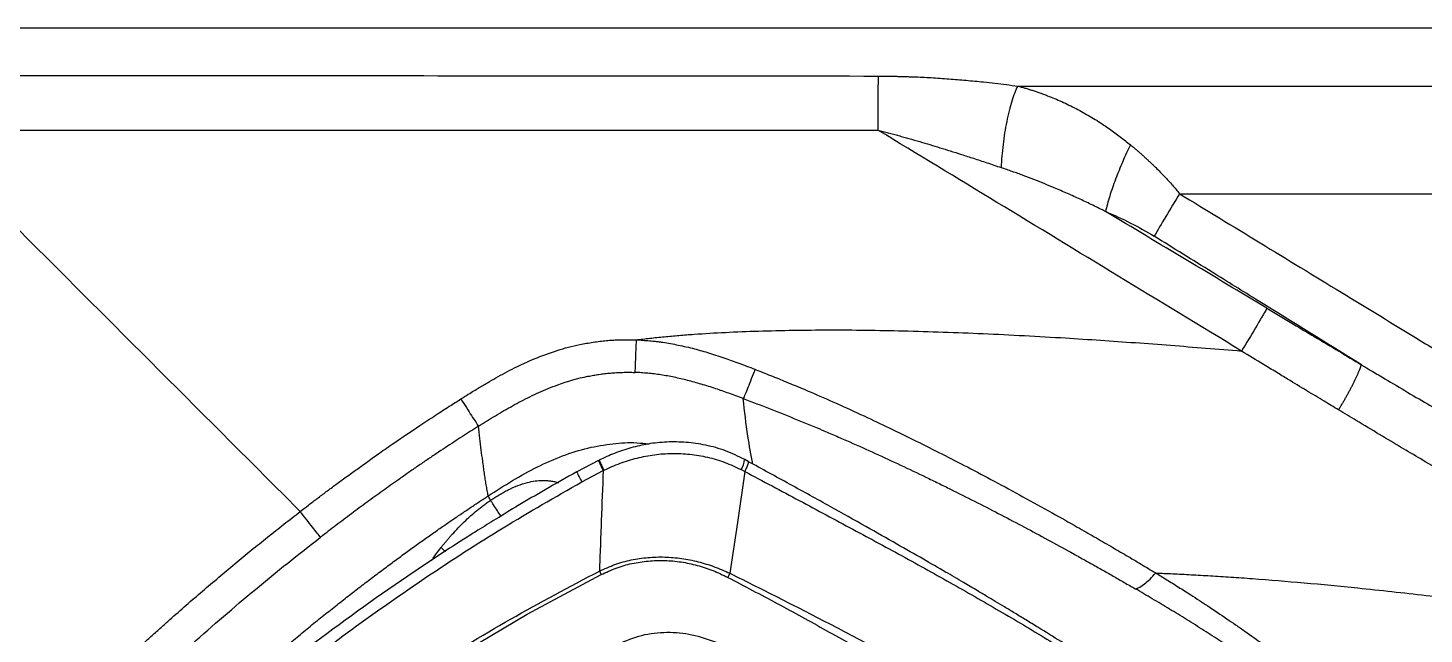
# Model space of a CAD drawing. Extents: x 0 to 84, y -21 to 126.
# Drawn here: x 8.49 to 18.97, y 70.5 to 75.05 of the extents above; entities that cross this region are included whole.
import ezdxf

# ---------------------------------------------------------------- set-up
doc = ezdxf.new("R2010")
doc.units = 0
doc.header["$MEASUREMENT"] = 0
doc.layers.add('1', color=4, linetype='Continuous')

# ---------------------------------------------------------------- blocks, each defined once
blk = doc.blocks.new('PRODIGY')
at = {"layer": '1', "color": 3, "linetype": 'Continuous', "lineweight": 25}
for p, q in [((6.248, 75.05), (39.402, 75.05)), ((15.921, 74.614), (39.001, 74.614)), ((17.136, 73.806), (38.818, 73.806)), ((12.775, 71.805), (12.611, 71.719)), ((13.897, 71.798), (13.872, 71.812)), ((12.649, 71.644), (12.81, 71.729)), ((13.846, 71.736), (13.872, 71.722)), ((11.593, 71.151), (11.626, 71.12)), ((12.781, 70.975), (12.795, 70.949)), ((13.761, 70.959), (13.745, 70.928))]:
    blk.add_line(p, q, dxfattribs=at)
at = {"layer": '1', "color": 3, "linetype": 'Continuous', "lineweight": 25, "flags": 128}
for points in [[(12.781, 71.807), (12.78, 71.808), (12.78, 71.807)], [(12.613, 71.719), (12.611, 71.72), (12.611, 71.719)], [(13.872, 71.722), (13.817, 71.34), (13.761, 70.959)], [(11.696, 70.33), (12.239, 70.651), (12.795, 70.949)]]:
    blk.add_lwpolyline(points, dxfattribs=at)
at = {"layer": '1', "color": 3, "linetype": 'Continuous', "lineweight": 25}
for centre, radius, start, end in [((13.541, 72.111), 0.819, 201.7831, 207.6512), ((13.716, 71.823), 0.156, 326.2341, 355.9469), ((13.352, 72.041), 0.807, 203.49, 209.4407)]:
    blk.add_arc(centre, radius, start, end, dxfattribs=at)
for points, knots in [([(7.676, 74.694), (8.939, 74.693), (11.337, 74.692), (13.736, 74.69), (14.873, 74.689)], [0, 0, 0, 0, 0.526167, 1, 1, 1, 1]), ([(14.873, 74.689), (14.873, 74.668), (14.873, 74.642), (14.872, 74.584), (14.872, 74.552), (14.872, 74.481), (14.872, 74.444), (14.872, 74.365), (14.872, 74.324), (14.872, 74.283)], [0, 0, 0, 0, 0.25, 0.25, 0.5, 0.5, 0.75, 0.75, 1, 1, 1, 1]), ([(14.873, 74.689), (14.884, 74.689), (14.906, 74.689), (14.938, 74.688), (14.972, 74.688), (15.005, 74.687), (15.039, 74.686), (15.072, 74.685), (15.107, 74.684), (15.173, 74.682), (15.273, 74.677), (15.404, 74.668), (15.535, 74.657), (15.65, 74.646), (15.751, 74.635), (15.836, 74.625), (15.893, 74.617), (15.921, 74.614)], [0, 0, 0, 0, 0.0308087, 0.0618397, 0.0930962, 0.1245811, 0.1562976, 0.1882483, 0.2204363, 0.2528642, 0.376606, 0.5031871, 0.625811, 0.7520476, 0.8344931, 0.9171356, 1, 1, 1, 1]), ([(15.921, 74.614), (15.906, 74.584), (15.891, 74.546), (15.863, 74.455), (15.85, 74.403), (15.827, 74.292), (15.818, 74.233), (15.804, 74.116), (15.799, 74.057), (15.797, 74.002)], [0, 0, 0, 0, 0.25, 0.25, 0.5, 0.5, 0.75, 0.75, 1, 1, 1, 1]), ([(15.921, 74.614), (15.93, 74.611), (15.948, 74.606), (15.976, 74.599), (16.003, 74.59), (16.031, 74.582), (16.059, 74.572), (16.087, 74.563), (16.116, 74.552), (16.171, 74.532), (16.253, 74.497), (16.36, 74.446), (16.465, 74.387), (16.548, 74.335), (16.609, 74.293), (16.65, 74.264), (16.69, 74.234), (16.729, 74.204), (16.755, 74.183), (16.768, 74.173)], [0, 0, 0, 0, 0.0293118, 0.0590636, 0.0892611, 0.1199104, 0.1510172, 0.1825875, 0.2146272, 0.2471421, 0.3694746, 0.4963478, 0.6213402, 0.7472423, 0.7988103, 0.8498758, 0.9004333, 0.9504769, 1, 1, 1, 1]), ([(7.676, 74.282), (8.264, 74.282), (9.448, 74.282), (11.009, 74.283), (12.82, 74.283), (14.035, 74.283), (14.872, 74.283)], [0, 0, 0, 0, 0.2451601, 0.4935115, 0.6509115, 1, 1, 1, 1]), ([(10.536, 71.422), (10.061, 71.898), (9.585, 72.373), (8.632, 73.326), (8.154, 73.804), (7.676, 74.282)], [0, 0, 0, 0, 0.5, 0.5, 1, 1, 1, 1]), ([(14.872, 74.283), (14.885, 74.28), (14.911, 74.273), (14.95, 74.263), (14.989, 74.252), (15.027, 74.242), (15.066, 74.231), (15.119, 74.216), (15.21, 74.19), (15.313, 74.159), (15.417, 74.127), (15.501, 74.1), (15.593, 74.071), (15.692, 74.038), (15.761, 74.014), (15.797, 74.002)], [0, 0, 0, 0, 0.041444, 0.082928, 0.124443, 0.16598, 0.207534, 0.249099, 0.336443, 0.498963, 0.582261, 0.674017, 0.774245, 0.88292, 1, 1, 1, 1]), ([(17.601, 72.626), (17.292, 72.813), (16.681, 73.185), (15.771, 73.738), (15.17, 74.102), (14.872, 74.283)], [0, 0, 0, 0, 0.33931, 0.672636, 1, 1, 1, 1]), ([(16.768, 74.173), (16.748, 74.133), (16.728, 74.091), (16.691, 74.004), (16.672, 73.959), (16.639, 73.871), (16.624, 73.828), (16.599, 73.746), (16.588, 73.707), (16.58, 73.673)], [0, 0, 0, 0, 0.25, 0.25, 0.5, 0.5, 0.75, 0.75, 1, 1, 1, 1]), ([(16.768, 74.173), (16.775, 74.167), (16.789, 74.155), (16.81, 74.137), (16.83, 74.12), (16.85, 74.103), (16.869, 74.085), (16.888, 74.068), (16.906, 74.051), (16.924, 74.035), (16.941, 74.018), (16.963, 73.996), (16.991, 73.969), (17.022, 73.936), (17.053, 73.903), (17.082, 73.871), (17.11, 73.839), (17.127, 73.817), (17.136, 73.806)], [0, 0, 0, 0, 0.054603, 0.108118, 0.160539, 0.211864, 0.262087, 0.311206, 0.359216, 0.406117, 0.451905, 0.496578, 0.5859, 0.673062, 0.758057, 0.84088, 0.921527, 1, 1, 1, 1]), ([(16.58, 73.673), (16.577, 73.674), (16.57, 73.678), (16.554, 73.686), (16.525, 73.7), (16.469, 73.727), (16.39, 73.765), (16.294, 73.808), (16.204, 73.847), (16.12, 73.882), (16.042, 73.913), (15.962, 73.943), (15.88, 73.973), (15.825, 73.992), (15.797, 74.002)], [0, 0, 0, 0, 0.009084, 0.030844, 0.061717, 0.12355, 0.247549, 0.37068, 0.496745, 0.59294, 0.691352, 0.791994, 0.894874, 1, 1, 1, 1]), ([(8.636, 69.744), (8.29, 70.09), (7.944, 70.436), (7.25, 71.13), (6.903, 71.477), (6.208, 72.172), (5.86, 72.52), (5.163, 73.217), (4.815, 73.565), (4.466, 73.913)], [0, 0, 0, 0, 0.25, 0.25, 0.5, 0.5, 0.75, 0.75, 1, 1, 1, 1]), ([(17.136, 73.806), (17.101, 73.748), (17.065, 73.69), (17, 73.58), (16.97, 73.53), (16.946, 73.487)], [0, 0, 0, 0, 0.5, 0.5, 1, 1, 1, 1]), ([(17.136, 73.806), (17.338, 73.683), (17.742, 73.437), (18.344, 73.07), (18.85, 72.762), (19.244, 72.521), (19.654, 72.271), (20.147, 71.969), (20.658, 71.654), (21.058, 71.406), (21.368, 71.213), (21.66, 71.03), (21.849, 70.91), (21.941, 70.852)], [0, 0, 0, 0, 0.125636, 0.25168, 0.375119, 0.4406, 0.497176, 0.630815, 0.747997, 0.81639, 0.881188, 0.942391, 1, 1, 1, 1]), ([(16.58, 73.673), (16.644, 73.646), (16.707, 73.617), (16.83, 73.555), (16.889, 73.522), (16.946, 73.487)], [0, 0, 0, 0, 0.5, 0.5, 1, 1, 1, 1]), ([(18.502, 72.522), (18.244, 72.682), (17.87, 72.914), (17.351, 73.236), (17.091, 73.397), (16.946, 73.487)], [0, 0, 0, 0, 0.4979767, 0.7210861, 1, 1, 1, 1]), ([(17.792, 72.947), (17.858, 72.907), (17.977, 72.836), (18.157, 72.728), (18.327, 72.627), (18.445, 72.556), (18.502, 72.522)], [0, 0, 0, 0, 0.27974, 0.500482, 0.760531, 1, 1, 1, 1]), ([(13.057, 72.71), (13.074, 72.712), (13.109, 72.716), (13.161, 72.722), (13.214, 72.728), (13.268, 72.733), (13.323, 72.738), (13.379, 72.743), (13.435, 72.748), (13.551, 72.756), (13.731, 72.767), (14.068, 72.78), (14.513, 72.787), (15.075, 72.779), (15.669, 72.758), (16.162, 72.732), (16.542, 72.707), (16.805, 72.689), (17.069, 72.669), (17.334, 72.648), (17.512, 72.633), (17.601, 72.626)], [0, 0, 0, 0, 0.01141, 0.022991, 0.034743, 0.046667, 0.058763, 0.071031, 0.083472, 0.096087, 0.147969, 0.202284, 0.317941, 0.441211, 0.572995, 0.709185, 0.766592, 0.824367, 0.882521, 0.941062, 1, 1, 1, 1]), ([(11.742, 72.267), (11.76, 72.278), (11.793, 72.299), (11.836, 72.325), (11.884, 72.355), (11.939, 72.387), (12.029, 72.439), (12.122, 72.489), (12.218, 72.535), (12.324, 72.581), (12.462, 72.632), (12.61, 72.671), (12.734, 72.693), (12.816, 72.703), (12.879, 72.708), (12.923, 72.71), (12.968, 72.711), (13.012, 72.711), (13.042, 72.71), (13.057, 72.71)], [0, 0, 0, 0, 0.046286, 0.082284, 0.108009, 0.165801, 0.217358, 0.329244, 0.388711, 0.445237, 0.575369, 0.698902, 0.771231, 0.84275, 0.874101, 0.905482, 0.936913, 0.968413, 1, 1, 1, 1]), ([(13.057, 72.71), (13.056, 72.683), (13.055, 72.657), (13.053, 72.607), (13.052, 72.583), (13.051, 72.54), (13.05, 72.521), (13.049, 72.488), (13.048, 72.475), (13.048, 72.465)], [0, 0, 0, 0, 0.25, 0.25, 0.5, 0.5, 0.75, 0.75, 1, 1, 1, 1]), ([(13.057, 72.71), (13.065, 72.709), (13.082, 72.709), (13.107, 72.707), (13.132, 72.705), (13.157, 72.703), (13.182, 72.701), (13.207, 72.698), (13.233, 72.695), (13.288, 72.687), (13.376, 72.671), (13.492, 72.644), (13.612, 72.61), (13.708, 72.578), (13.786, 72.55), (13.838, 72.531), (13.892, 72.511), (13.928, 72.497), (13.949, 72.489)], [0, 0, 0, 0, 0.026897, 0.053948, 0.081139, 0.108456, 0.135887, 0.163424, 0.191061, 0.218793, 0.345531, 0.480442, 0.607256, 0.74883, 0.809814, 0.8771, 0.926437, 1, 1, 1, 1]), ([(18.329, 72.185), (18.293, 72.206), (18.214, 72.254), (18.086, 72.331), (17.967, 72.403), (17.859, 72.469), (17.743, 72.539), (17.656, 72.592), (17.601, 72.626)], [0, 0, 0, 0, 0.1486068, 0.3269058, 0.5249784, 0.6410542, 0.7719162, 1, 1, 1, 1]), ([(18.329, 72.185), (18.332, 72.188), (18.336, 72.196), (18.343, 72.207), (18.35, 72.218), (18.356, 72.229), (18.363, 72.24), (18.37, 72.252), (18.376, 72.263), (18.383, 72.274), (18.389, 72.286), (18.395, 72.297), (18.401, 72.308), (18.407, 72.319), (18.413, 72.33), (18.419, 72.341), (18.425, 72.352), (18.436, 72.374), (18.452, 72.407), (18.468, 72.441), (18.486, 72.481), (18.495, 72.504), (18.502, 72.522)], [0, 0, 0, 0, 0.03091, 0.061835, 0.092779, 0.123745, 0.154737, 0.185756, 0.216805, 0.247885, 0.278999, 0.310147, 0.34133, 0.372548, 0.403802, 0.43509, 0.466411, 0.497764, 0.623346, 0.749172, 0.813366, 1, 1, 1, 1]), ([(18.502, 72.522), (18.509, 72.518), (18.536, 72.502), (18.594, 72.467), (18.703, 72.403), (18.904, 72.283), (19.191, 72.114), (19.537, 71.91), (19.909, 71.692), (20.261, 71.485), (20.62, 71.275), (20.956, 71.077), (21.195, 70.937), (21.31, 70.87)], [0, 0, 0, 0, 0.007511, 0.028401, 0.062595, 0.123807, 0.244036, 0.369306, 0.49411, 0.640499, 0.745393, 0.877094, 1, 1, 1, 1]), ([(11.874, 72.062), (11.895, 72.075), (11.938, 72.102), (12.001, 72.141), (12.065, 72.179), (12.129, 72.215), (12.194, 72.25), (12.26, 72.284), (12.327, 72.315), (12.397, 72.345), (12.518, 72.392), (12.632, 72.425), (12.737, 72.444), (12.778, 72.451), (12.821, 72.457), (12.865, 72.461), (12.909, 72.464), (12.955, 72.466), (13.001, 72.467), (13.032, 72.466), (13.048, 72.465)], [0, 0, 0, 0, 0.059643, 0.118699, 0.177347, 0.235755, 0.294094, 0.352551, 0.411339, 0.470689, 0.533143, 0.719227, 0.752229, 0.7858, 0.819967, 0.854749, 0.890154, 0.926178, 0.962805, 1, 1, 1, 1]), ([(13.861, 72.269), (13.843, 72.276), (13.807, 72.289), (13.754, 72.309), (13.704, 72.326), (13.635, 72.35), (13.549, 72.377), (13.46, 72.402), (13.392, 72.418), (13.342, 72.429), (13.292, 72.439), (13.242, 72.447), (13.193, 72.454), (13.145, 72.459), (13.096, 72.463), (13.064, 72.465), (13.048, 72.465)], [0, 0, 0, 0, 0.070228, 0.136936, 0.20009, 0.259672, 0.396088, 0.525076, 0.58675, 0.647724, 0.708011, 0.76763, 0.826606, 0.88497, 0.942755, 1, 1, 1, 1]), ([(13.949, 72.489), (13.94, 72.464), (13.93, 72.44), (13.913, 72.394), (13.904, 72.372), (13.889, 72.333), (13.882, 72.316), (13.87, 72.288), (13.865, 72.277), (13.861, 72.269)], [0, 0, 0, 0, 0.25, 0.25, 0.5, 0.5, 0.75, 0.75, 1, 1, 1, 1]), ([(13.949, 72.489), (13.968, 72.481), (14.008, 72.466), (14.066, 72.442), (14.125, 72.419), (14.184, 72.394), (14.244, 72.37), (14.303, 72.345), (14.409, 72.3), (14.564, 72.232), (14.762, 72.142), (14.962, 72.047), (15.157, 71.952), (15.352, 71.854), (15.548, 71.754), (15.751, 71.647), (15.963, 71.532), (16.171, 71.417), (16.349, 71.317), (16.495, 71.233), (16.618, 71.162), (16.735, 71.093), (16.848, 71.027), (16.921, 70.983), (16.957, 70.961)], [0, 0, 0, 0, 0.01834, 0.036665, 0.05505, 0.073549, 0.092192, 0.110988, 0.129918, 0.191924, 0.258767, 0.319826, 0.385686, 0.449203, 0.512396, 0.579892, 0.652776, 0.727929, 0.792656, 0.837224, 0.880296, 0.921571, 0.961367, 1, 1, 1, 1]), ([(10.536, 71.422), (10.557, 71.438), (10.599, 71.471), (10.664, 71.52), (10.733, 71.572), (10.805, 71.626), (10.881, 71.682), (10.961, 71.739), (11.044, 71.799), (11.137, 71.865), (11.267, 71.955), (11.408, 72.05), (11.547, 72.142), (11.649, 72.208), (11.713, 72.248), (11.742, 72.267)], [0, 0, 0, 0, 0.052911, 0.108613, 0.167099, 0.228363, 0.292398, 0.359195, 0.428746, 0.50104, 0.591566, 0.750731, 0.847229, 0.930303, 1, 1, 1, 1]), ([(11.742, 72.267), (11.756, 72.244), (11.77, 72.222), (11.797, 72.18), (11.81, 72.16), (11.833, 72.123), (11.844, 72.107), (11.862, 72.08), (11.869, 72.069), (11.874, 72.062)], [0, 0, 0, 0, 0.25, 0.25, 0.5, 0.5, 0.75, 0.75, 1, 1, 1, 1]), ([(13.861, 72.269), (13.929, 72.244), (13.996, 72.218), (14.131, 72.165), (14.199, 72.138), (14.299, 72.097), (14.333, 72.083), (14.383, 72.063), (14.4, 72.056), (14.425, 72.045), (14.433, 72.042), (14.449, 72.035), (14.458, 72.031), (14.482, 72.021), (14.498, 72.014), (14.531, 72), (14.547, 71.993), (14.596, 71.972), (14.628, 71.958), (14.725, 71.915), (14.789, 71.887), (14.916, 71.829), (14.979, 71.8), (15.106, 71.74), (15.169, 71.71), (15.247, 71.673), (15.262, 71.665), (15.294, 71.65), (15.31, 71.642), (15.341, 71.627), (15.356, 71.619), (15.387, 71.604), (15.402, 71.597), (15.539, 71.529), (15.658, 71.469), (15.834, 71.377), (15.892, 71.347), (16.009, 71.285), (16.067, 71.254), (16.183, 71.191), (16.241, 71.159), (16.328, 71.112), (16.356, 71.096), (16.413, 71.064), (16.441, 71.049), (16.498, 71.017), (16.526, 71.001), (16.582, 70.97), (16.61, 70.954), (16.665, 70.922), (16.693, 70.906), (16.748, 70.874), (16.776, 70.858), (16.804, 70.843)], [0, 0, 0, 0, 0.0625, 0.0625, 0.125, 0.125, 0.15625, 0.15625, 0.171875, 0.171875, 0.179687, 0.179687, 0.1875, 0.1875, 0.203125, 0.203125, 0.21875, 0.21875, 0.25, 0.25, 0.3125, 0.3125, 0.375, 0.375, 0.4375, 0.4375, 0.453125, 0.453125, 0.46875, 0.46875, 0.484375, 0.484375, 0.5, 0.5, 0.625, 0.625, 0.6875, 0.6875, 0.75, 0.75, 0.8125, 0.8125, 0.84375, 0.84375, 0.875, 0.875, 0.90625, 0.90625, 0.9375, 0.9375, 0.96875, 0.96875, 1, 1, 1, 1]), ([(13.934, 71.778), (13.92, 71.847), (13.89, 72.008), (13.871, 72.174), (13.861, 72.269)], [0, 0, 0, 0, 0.428781, 1, 1, 1, 1]), ([(21.161, 70.504), (21.117, 70.53), (21.029, 70.583), (20.898, 70.661), (20.767, 70.739), (20.638, 70.815), (20.512, 70.89), (20.31, 71.009), (20.024, 71.179), (19.663, 71.392), (19.307, 71.602), (19.029, 71.767), (18.806, 71.899), (18.639, 71.999), (18.476, 72.096), (18.374, 72.158), (18.329, 72.185)], [0, 0, 0, 0, 0.046898, 0.093464, 0.139798, 0.185465, 0.230133, 0.273664, 0.398933, 0.533595, 0.655596, 0.775691, 0.82756, 0.891317, 0.952713, 1, 1, 1, 1]), ([(11.874, 72.062), (11.854, 72.049), (11.814, 72.023), (11.753, 71.984), (11.689, 71.943), (11.624, 71.9), (11.557, 71.856), (11.489, 71.81), (11.418, 71.762), (11.346, 71.712), (11.258, 71.65), (11.155, 71.577), (11.037, 71.492), (10.92, 71.405), (10.804, 71.318), (10.727, 71.259), (10.689, 71.229)], [0, 0, 0, 0, 0.048652, 0.098995, 0.151025, 0.204742, 0.260144, 0.317229, 0.375997, 0.436447, 0.498577, 0.598909, 0.699206, 0.799478, 0.899738, 1, 1, 1, 1]), ([(11.947, 71.539), (11.944, 71.553), (11.939, 71.581), (11.932, 71.623), (11.925, 71.666), (11.918, 71.71), (11.912, 71.755), (11.904, 71.813), (11.894, 71.884), (11.884, 71.972), (11.877, 72.031), (11.874, 72.062)], [0, 0, 0, 0, 0.08058, 0.1624, 0.245467, 0.329786, 0.415363, 0.502203, 0.661158, 0.827072, 1, 1, 1, 1]), ([(11.947, 71.539), (12.007, 71.578), (12.127, 71.655), (12.313, 71.758), (12.502, 71.842), (12.692, 71.902), (12.88, 71.933), (13.034, 71.943), (13.123, 71.932), (13.153, 71.929)], [0, 0, 0, 0, 0.165909, 0.329725, 0.489338, 0.642991, 0.789909, 0.929952, 1, 1, 1, 1]), ([(13.872, 71.812), (13.825, 71.835), (13.731, 71.881), (13.582, 71.922), (13.434, 71.943), (13.289, 71.946), (13.15, 71.931), (13.019, 71.902), (12.895, 71.861), (12.818, 71.825), (12.78, 71.807)], [0, 0, 0, 0, 0.139762, 0.275989, 0.407259, 0.534794, 0.657035, 0.775085, 0.889939, 1, 1, 1, 1]), ([(12.776, 71.804), (12.776, 71.804), (12.775, 71.804), (12.778, 71.798), (12.781, 71.789), (12.787, 71.776), (12.796, 71.757), (12.805, 71.74), (12.81, 71.729)], [0, 0, 0, 0, 0.087057, 0.241856, 0.400044, 0.558232, 0.713034, 1, 1, 1, 1]), ([(12.776, 71.804), (12.777, 71.805), (12.779, 71.806), (12.78, 71.806), (12.781, 71.807)], [0, 0, 0, 0, 0.55994, 1, 1, 1, 1]), ([(12.815, 71.731), (12.855, 71.75), (12.936, 71.787), (13.063, 71.825), (13.194, 71.851), (13.327, 71.86), (13.461, 71.854), (13.594, 71.832), (13.724, 71.794), (13.806, 71.755), (13.846, 71.736)], [0, 0, 0, 0, 0.123732, 0.248317, 0.371824, 0.495794, 0.620902, 0.746109, 0.872829, 1, 1, 1, 1]), ([(13.897, 71.798), (13.897, 71.798), (13.899, 71.797), (13.899, 71.793), (13.898, 71.784), (13.894, 71.771), (13.888, 71.756), (13.881, 71.739), (13.875, 71.728), (13.872, 71.722)], [0, 0, 0, 0, 0.034898, 0.198624, 0.366446, 0.534275, 0.697995, 0.854094, 1, 1, 1, 1]), ([(17.797, 69.35), (17.756, 69.384), (17.672, 69.453), (17.523, 69.57), (17.365, 69.689), (17.205, 69.806), (17.044, 69.92), (16.862, 70.045), (16.662, 70.179), (16.449, 70.318), (16.255, 70.441), (16.102, 70.536), (15.985, 70.607), (15.902, 70.658), (15.825, 70.705), (15.756, 70.746), (15.687, 70.787), (15.607, 70.834), (15.504, 70.895), (15.37, 70.974), (15.204, 71.07), (15.005, 71.183), (14.772, 71.315), (14.504, 71.465), (14.209, 71.628), (14.001, 71.741), (13.897, 71.798)], [0, 0, 0, 0, 0.056525, 0.115698, 0.171094, 0.223021, 0.271677, 0.317193, 0.379697, 0.434973, 0.482946, 0.525032, 0.546549, 0.566244, 0.584133, 0.600228, 0.614541, 0.631289, 0.65468, 0.684703, 0.721361, 0.764678, 0.814708, 0.871562, 0.935398, 1, 1, 1, 1]), ([(12.611, 71.719), (12.532, 71.675), (12.385, 71.592), (12.183, 71.473), (12.015, 71.372), (11.879, 71.287), (11.657, 71.147), (11.226, 70.863), (10.619, 70.427), (9.953, 69.895), (9.369, 69.381), (8.837, 68.871), (8.355, 68.369), (7.98, 67.946), (7.703, 67.613), (7.519, 67.385), (7.378, 67.204), (7.27, 67.061), (7.181, 66.942), (7.072, 66.794), (6.945, 66.615), (6.8, 66.407), (6.7, 66.256), (6.646, 66.175)], [0, 0, 0, 0, 0.033203, 0.061622, 0.085458, 0.10469, 0.120114, 0.181266, 0.292931, 0.392551, 0.492182, 0.576755, 0.661373, 0.745916, 0.78311, 0.81961, 0.852831, 0.866767, 0.884898, 0.907264, 0.933869, 0.964716, 1, 1, 1, 1]), ([(12.81, 71.729), (12.805, 71.603), (12.8, 71.477), (12.795, 71.346), (12.795, 71.33), (12.792, 71.267), (12.788, 71.146), (12.784, 71.038), (12.781, 70.975)], [0, 0, 0, 0, 0.500046, 0.502112, 0.519162, 0.567198, 0.750024, 1, 1, 1, 1]), ([(12.81, 71.729), (12.811, 71.729), (12.813, 71.73), (12.814, 71.731), (12.815, 71.731)], [0, 0, 0, 0, 0.560303, 1, 1, 1, 1]), ([(13.872, 71.722), (14.009, 71.65), (14.283, 71.504), (14.685, 71.289), (15.079, 71.076), (15.461, 70.863), (15.832, 70.65), (16.188, 70.437), (16.528, 70.225), (16.847, 70.017), (17.115, 69.831), (17.337, 69.667), (17.52, 69.526), (17.686, 69.391), (17.778, 69.311), (17.825, 69.271)], [0, 0, 0, 0, 0.083389, 0.166545, 0.249266, 0.331863, 0.414655, 0.498053, 0.581911, 0.665729, 0.748937, 0.811246, 0.873759, 0.936869, 1, 1, 1, 1]), ([(6.713, 66.127), (6.866, 66.353), (7.172, 66.804), (7.672, 67.451), (8.201, 68.074), (8.76, 68.672), (9.314, 69.211), (9.855, 69.695), (10.38, 70.129), (10.922, 70.543), (11.482, 70.934), (12.056, 71.305), (12.451, 71.531), (12.649, 71.644)], [0, 0, 0, 0, 0.100069, 0.199912, 0.299747, 0.399786, 0.499826, 0.583023, 0.66622, 0.749552, 0.833045, 0.916506, 1, 1, 1, 1]), ([(11.965, 71.506), (11.97, 71.51), (11.981, 71.517), (11.997, 71.528), (12.013, 71.538), (12.036, 71.551), (12.064, 71.567), (12.109, 71.591), (12.168, 71.618), (12.236, 71.639), (12.298, 71.652), (12.346, 71.656), (12.385, 71.655), (12.41, 71.652), (12.429, 71.649), (12.444, 71.646), (12.459, 71.643), (12.469, 71.64), (12.474, 71.638)], [0, 0, 0, 0, 0.03506, 0.069271, 0.103827, 0.138737, 0.20872, 0.27819, 0.420237, 0.560722, 0.670148, 0.776954, 0.832841, 0.887161, 0.915462, 0.943163, 0.971494, 1, 1, 1, 1]), ([(9.146, 69.234), (9.166, 69.254), (9.207, 69.295), (9.268, 69.355), (9.329, 69.415), (9.39, 69.473), (9.45, 69.531), (9.509, 69.588), (9.569, 69.645), (9.628, 69.7), (9.686, 69.755), (9.744, 69.808), (9.802, 69.861), (9.859, 69.913), (9.916, 69.965), (9.972, 70.015), (10.028, 70.065), (10.084, 70.114), (10.139, 70.162), (10.194, 70.21), (10.248, 70.257), (10.302, 70.302), (10.355, 70.348), (10.408, 70.392), (10.46, 70.436), (10.512, 70.479), (10.563, 70.521), (10.614, 70.563), (10.664, 70.603), (10.714, 70.643), (10.763, 70.683), (10.812, 70.721), (10.86, 70.759), (10.908, 70.797), (10.955, 70.833), (11.001, 70.869), (11.047, 70.904), (11.093, 70.938), (11.138, 70.972), (11.182, 71.005), (11.226, 71.038), (11.269, 71.07), (11.312, 71.101), (11.354, 71.131), (11.395, 71.161), (11.436, 71.191), (11.476, 71.219), (11.516, 71.247), (11.555, 71.275), (11.594, 71.302), (11.632, 71.328), (11.669, 71.354), (11.706, 71.379), (11.742, 71.403), (11.778, 71.427), (11.813, 71.451), (11.847, 71.473), (11.881, 71.496), (11.914, 71.517), (11.936, 71.532), (11.947, 71.539)], [0, 0, 0, 0, 0.023867, 0.047505, 0.070913, 0.094091, 0.117038, 0.139754, 0.162238, 0.184489, 0.206506, 0.228287, 0.249833, 0.271143, 0.29222, 0.313064, 0.333676, 0.354056, 0.374206, 0.394124, 0.413811, 0.433266, 0.452488, 0.471479, 0.490236, 0.508759, 0.527049, 0.545103, 0.562923, 0.580507, 0.597856, 0.614968, 0.631844, 0.648484, 0.664887, 0.681053, 0.696983, 0.712677, 0.728138, 0.743367, 0.758364, 0.773131, 0.787669, 0.801978, 0.816058, 0.829911, 0.843535, 0.856933, 0.870103, 0.883046, 0.895763, 0.908252, 0.920515, 0.93255, 0.944359, 0.955941, 0.967296, 0.978425, 0.989326, 1, 1, 1, 1]), ([(11.593, 71.151), (11.598, 71.158), (11.609, 71.172), (11.626, 71.192), (11.643, 71.212), (11.659, 71.232), (11.686, 71.261), (11.721, 71.299), (11.767, 71.345), (11.813, 71.388), (11.854, 71.423), (11.888, 71.45), (11.914, 71.47), (11.939, 71.489), (11.956, 71.501), (11.965, 71.506)], [0, 0, 0, 0, 0.051402, 0.102334, 0.152797, 0.202793, 0.252324, 0.382443, 0.5028, 0.631616, 0.751846, 0.816519, 0.879397, 0.940536, 1, 1, 1, 1]), ([(12.043, 71.386), (12.034, 71.4), (12.015, 71.429), (11.986, 71.473), (11.972, 71.495), (11.965, 71.506)], [0, 0, 0, 0, 0.312564, 0.656285, 1, 1, 1, 1]), ([(8.636, 69.744), (8.658, 69.765), (8.701, 69.808), (8.766, 69.872), (8.831, 69.936), (8.896, 69.999), (8.961, 70.062), (9.027, 70.125), (9.093, 70.187), (9.159, 70.249), (9.225, 70.31), (9.291, 70.371), (9.357, 70.432), (9.424, 70.492), (9.491, 70.552), (9.576, 70.628), (9.679, 70.719), (9.802, 70.825), (9.924, 70.928), (10.046, 71.031), (10.168, 71.131), (10.291, 71.23), (10.413, 71.327), (10.495, 71.39), (10.536, 71.422)], [0, 0, 0, 0, 0.035996, 0.071937, 0.107824, 0.143657, 0.179437, 0.215165, 0.250841, 0.286467, 0.322043, 0.357569, 0.393047, 0.428477, 0.463859, 0.499195, 0.563203, 0.6268, 0.68999, 0.752778, 0.815169, 0.877166, 0.938775, 1, 1, 1, 1]), ([(10.689, 71.229), (10.682, 71.237), (10.674, 71.247), (10.653, 71.273), (10.641, 71.288), (10.614, 71.322), (10.6, 71.341), (10.569, 71.38), (10.552, 71.401), (10.536, 71.422)], [0, 0, 0, 0, 0.25, 0.25, 0.5, 0.5, 0.75, 0.75, 1, 1, 1, 1]), ([(8.811, 69.569), (9.107, 69.864), (9.411, 70.151), (9.88, 70.567), (10.038, 70.703), (10.36, 70.971), (10.523, 71.102), (10.689, 71.229)], [0, 0, 0, 0, 0.5, 0.5, 0.75, 0.75, 1, 1, 1, 1]), ([(11.522, 71.054), (11.53, 71.066), (11.552, 71.099), (11.577, 71.131), (11.593, 71.151)], [0, 0, 0, 0, 0.35332, 1, 1, 1, 1]), ([(12.781, 70.975), (12.82, 70.992), (12.897, 71.027), (13.02, 71.061), (13.145, 71.079), (13.272, 71.083), (13.399, 71.072), (13.523, 71.047), (13.645, 71.01), (13.722, 70.976), (13.761, 70.959)], [0, 0, 0, 0, 0.125247, 0.249889, 0.375059, 0.499447, 0.624438, 0.749005, 0.873564, 1, 1, 1, 1]), ([(12.795, 70.949), (12.832, 70.966), (12.906, 71.001), (13.026, 71.034), (13.148, 71.053), (13.272, 71.057), (13.395, 71.046), (13.516, 71.02), (13.634, 70.982), (13.708, 70.946), (13.745, 70.928)], [0, 0, 0, 0, 0.124909, 0.249364, 0.374619, 0.499197, 0.624503, 0.749327, 0.874059, 1, 1, 1, 1]), ([(7.335, 65.886), (7.468, 66.101), (7.734, 66.531), (8.173, 67.149), (8.643, 67.743), (9.145, 68.306), (9.677, 68.838), (10.243, 69.334), (10.839, 69.797), (11.464, 70.225), (12.11, 70.622), (12.558, 70.857), (12.781, 70.975)], [0, 0, 0, 0, 0.100262, 0.200594, 0.300842, 0.400493, 0.499762, 0.599107, 0.699009, 0.799378, 0.89967, 1, 1, 1, 1]), ([(13.761, 70.959), (13.889, 70.895), (14.145, 70.767), (14.526, 70.571), (14.903, 70.373), (15.275, 70.175), (15.64, 69.976), (15.967, 69.797), (16.252, 69.641), (16.495, 69.507), (16.722, 69.384), (16.929, 69.276), (17.115, 69.181), (17.28, 69.098), (17.428, 69.024), (17.514, 68.983), (17.558, 68.962)], [0, 0, 0, 0, 0.082589, 0.165416, 0.24837, 0.331192, 0.414034, 0.497446, 0.56062, 0.623393, 0.686188, 0.749611, 0.812567, 0.875073, 0.937549, 1, 1, 1, 1]), ([(16.804, 70.843), (16.824, 70.847), (16.848, 70.859), (16.9, 70.9), (16.928, 70.927), (16.957, 70.961)], [0, 0, 0, 0, 0.5, 0.5, 1, 1, 1, 1]), ([(16.957, 70.961), (16.978, 70.96), (17.021, 70.958), (17.086, 70.955), (17.154, 70.952), (17.223, 70.948), (17.295, 70.944), (17.368, 70.94), (17.444, 70.935), (17.522, 70.93), (17.602, 70.925), (17.785, 70.911), (18.076, 70.888), (18.425, 70.854), (18.73, 70.822), (18.986, 70.793), (19.239, 70.763), (19.489, 70.732), (19.736, 70.7), (19.979, 70.668), (20.139, 70.646), (20.218, 70.635)], [0, 0, 0, 0, 0.019276, 0.039148, 0.059631, 0.080736, 0.102479, 0.124872, 0.147929, 0.171663, 0.196089, 0.22122, 0.339458, 0.462999, 0.541749, 0.620241, 0.698209, 0.775407, 0.851587, 0.926515, 1, 1, 1, 1]), ([(16.957, 70.961), (16.971, 70.953), (16.998, 70.936), (17.04, 70.91), (17.084, 70.883), (17.128, 70.855), (17.174, 70.826), (17.248, 70.779), (17.355, 70.709), (17.466, 70.634), (17.559, 70.571), (17.649, 70.508), (17.762, 70.428), (17.893, 70.332), (18.063, 70.204), (18.264, 70.047), (18.479, 69.867), (18.666, 69.699), (18.824, 69.546), (18.951, 69.409), (19.046, 69.291), (19.102, 69.205), (19.134, 69.145), (19.159, 69.09), (19.179, 69.029), (19.19, 68.964), (19.191, 68.915), (19.19, 68.879), (19.188, 68.861), (19.188, 68.852)], [0, 0, 0, 0, 0.008451, 0.017238, 0.026363, 0.035827, 0.045631, 0.055779, 0.083415, 0.115566, 0.130086, 0.146436, 0.178037, 0.210329, 0.243112, 0.309202, 0.375911, 0.443315, 0.511382, 0.579157, 0.645716, 0.710886, 0.742326, 0.773336, 0.83341, 0.891395, 0.947117, 0.974569, 1, 1, 1, 1]), ([(13.745, 70.928), (13.869, 70.863), (14.118, 70.733), (14.485, 70.53), (14.85, 70.326), (15.209, 70.12), (15.562, 69.914), (15.879, 69.729), (16.159, 69.568), (16.4, 69.432), (16.628, 69.308), (16.837, 69.2), (17.026, 69.109), (17.195, 69.031), (17.348, 68.966), (17.437, 68.929), (17.482, 68.91)], [0, 0, 0, 0, 0.082411, 0.164951, 0.247638, 0.330248, 0.412936, 0.496232, 0.559503, 0.622548, 0.685579, 0.749219, 0.81255, 0.875197, 0.937632, 1, 1, 1, 1]), ([(18.895, 68.918), (18.896, 68.926), (18.897, 68.944), (18.899, 68.98), (18.897, 69.049), (18.877, 69.14), (18.832, 69.234), (18.794, 69.296), (18.76, 69.346), (18.718, 69.4), (18.67, 69.457), (18.615, 69.518), (18.552, 69.583), (18.482, 69.651), (18.406, 69.721), (18.324, 69.794), (18.236, 69.869), (18.14, 69.947), (18.038, 70.028), (17.928, 70.111), (17.777, 70.222), (17.615, 70.335), (17.447, 70.447), (17.319, 70.53), (17.191, 70.611), (17.083, 70.677), (16.996, 70.729), (16.932, 70.767), (16.868, 70.805), (16.825, 70.83), (16.804, 70.843)], [0, 0, 0, 0, 0.027718, 0.05596, 0.114175, 0.235289, 0.298187, 0.328224, 0.3631, 0.395873, 0.428792, 0.461923, 0.495267, 0.529596, 0.561732, 0.59407, 0.627439, 0.658123, 0.692422, 0.724741, 0.756991, 0.820929, 0.852814, 0.882869, 0.913358, 0.942877, 0.957372, 0.971712, 0.985906, 1, 1, 1, 1]), ([(12.922, 70.427), (12.98, 70.452), (13.097, 70.502), (13.288, 70.522), (13.479, 70.506), (13.598, 70.463), (13.658, 70.442)], [0, 0, 0, 0, 0.249094, 0.498767, 0.748345, 1, 1, 1, 1])]:
    blk.add_open_spline(points, degree=3, knots=knots, dxfattribs=at)
for points in [[(17.792, 72.947), (17.388, 73.189), (16.984, 73.431), (16.58, 73.673)], [(17.792, 72.947), (17.768, 72.905), (17.709, 72.803), (17.637, 72.684), (17.601, 72.626)], [(11.965, 71.506), (11.957, 71.52), (11.951, 71.531), (11.947, 71.539)]]:
    blk.add_open_spline(points, degree=3, dxfattribs=at)

msp = doc.modelspace()

# ---------------------------------------------------------------- block references
at = {"layer": '1'}
msp.add_blockref('PRODIGY', (0, 0), dxfattribs=at)

doc.saveas('drawing.dxf')
